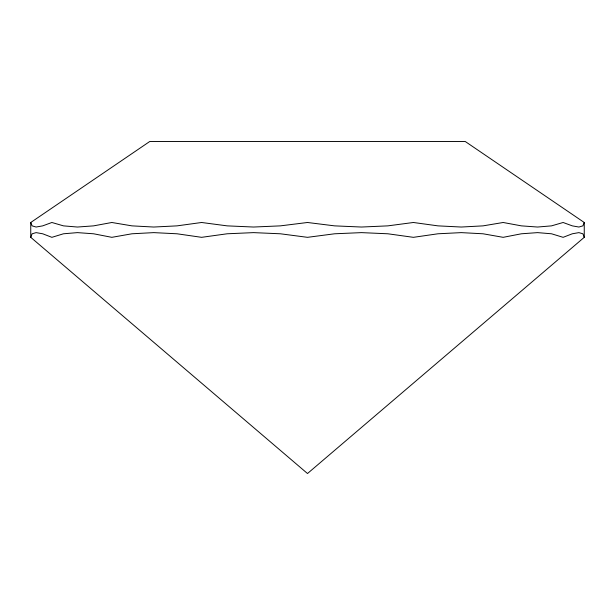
<?xml version="1.0" encoding="UTF-8"?>
<svg xmlns="http://www.w3.org/2000/svg" width="615" height="615" viewBox="0 0 615 615"><rect width="100%" height="100%" fill="white"/><g stroke="black" fill="none" stroke-linecap="round" stroke-linejoin="round"><path stroke-width="0.92" d="M30.75 237.329L32.118 233.785L36.108 232.624L42.689 233.785L51.883 237.329L63.468 233.785L77.436 232.624L93.595 233.785L111.838 237.329L131.948 233.785L153.742 232.624L177.028 233.785L201.605 237.329L227.158 233.785L253.534 232.624L280.379 233.785L307.5 237.329L334.622 233.785L361.466 232.624L387.842 233.785L413.395 237.329L437.972 233.785L461.258 232.624L483.052 233.785L503.162 237.329L521.405 233.785L537.564 232.624L551.532 233.785L563.117 237.329L572.311 233.785L578.892 232.624L582.882 233.785L584.25 237.329L307.5 473.527L30.75 237.329L30.75 222.492L149.791 141.473L465.209 141.473L584.25 222.492L584.25 237.329M584.25 222.492L582.882 225.866L578.892 227.035L572.311 225.866L563.117 222.492L551.532 225.866L537.564 227.035L521.405 225.866L503.162 222.492L483.052 225.866L461.258 227.035L437.972 225.866L413.395 222.492L387.842 225.866L361.466 227.035L334.622 225.866L307.5 222.492L280.379 225.866L253.534 227.035L227.158 225.866L201.605 222.492L177.028 225.866L153.742 227.035L131.948 225.866L111.838 222.492L93.595 225.866L77.436 227.035L63.468 225.866L51.883 222.492L42.689 225.866L36.108 227.035L32.118 225.866L30.75 222.492"/></g></svg>
